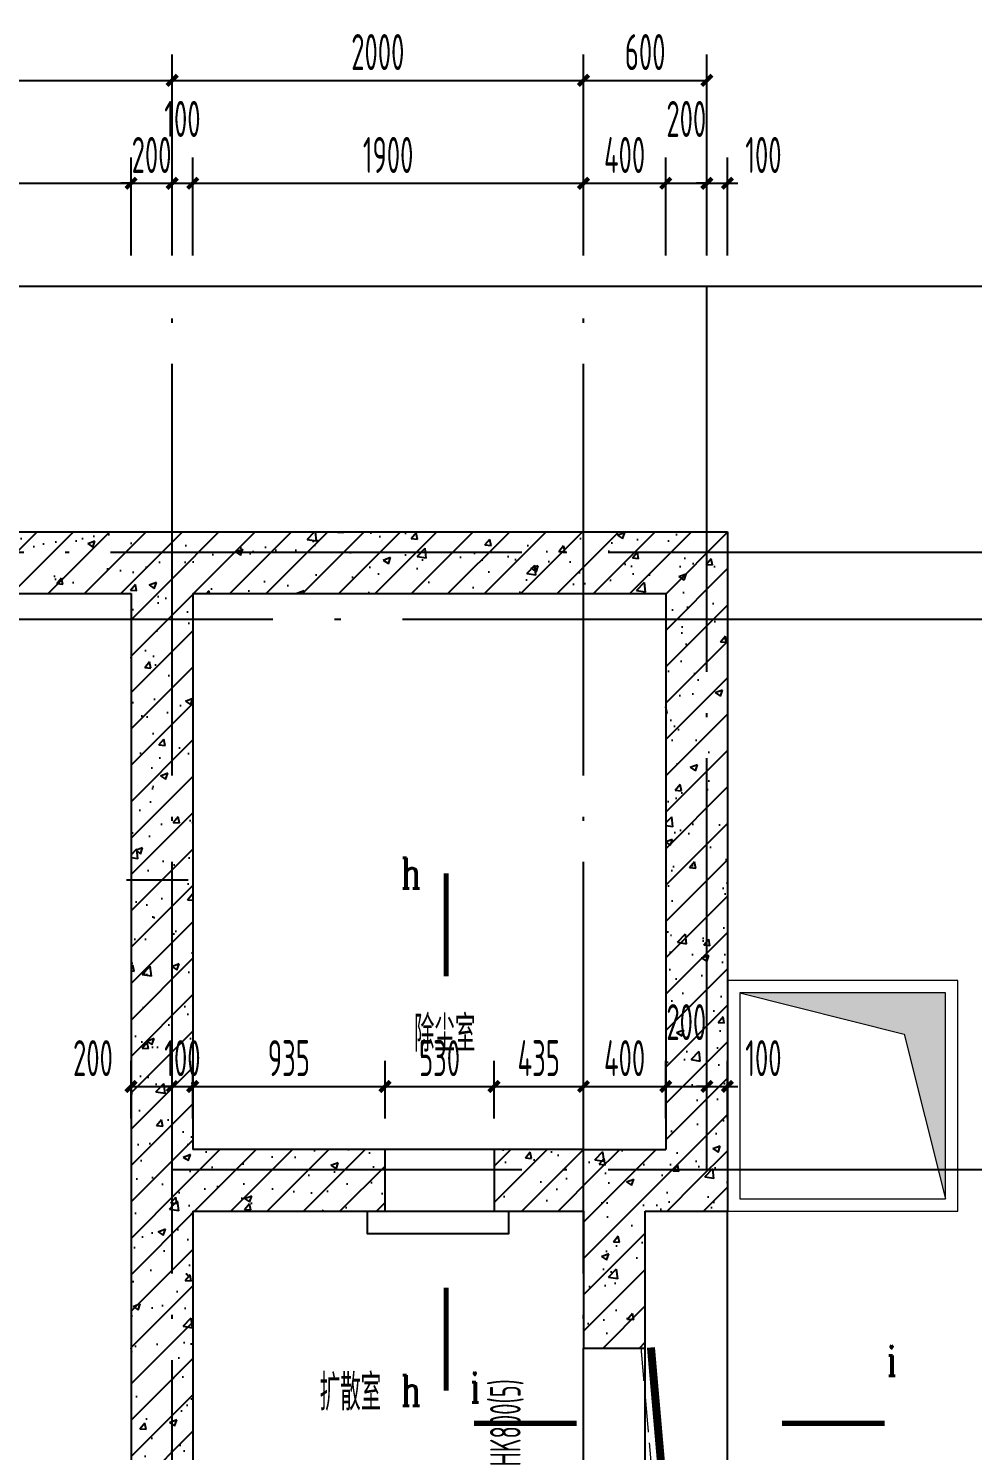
# Model space of a CAD drawing. Extents: x -473190 to 2138458, y -81875 to 2633646.
# Drawn here: x 1275401 to 1279992, y -44199 to -37290 of the extents above; entities that cross this region are included whole.
import ezdxf

# ---------------------------------------------------------------- set-up
doc = ezdxf.new("R2010")
doc.units = 0
doc.header["$LTSCALE"] = 1000
doc.linetypes.add('DOTE', pattern=[2.42, 2, -0.2, 0.02, -0.2])
for name, color, linetype in [('A-PUB_HATCH', 8, 'Continuous'), ('DIM_SYMB', 3, 'Continuous'), ('DOTE', 1, 'DOTE'), ('PUB_DIM', 3, 'Continuous'), ('PUB_HATCH', 8, 'Continuous'), ('PUB_TEXT', 7, 'Continuous'), ('R_人防洗消集水坑', 32, 'Continuous'), ('RF-M', 4, 'Continuous'), ('RF-MBH', 11, 'Continuous'), ('RF-QT', 30, 'Continuous'), ('WINDOW', 4, 'Continuous')]:
    doc.layers.add(name, color=color, linetype=linetype)
doc.layers.add('RF-WZ', color=110, linetype='Continuous', lineweight=0)
doc.styles.add('8B2_02', font='tssdeng.shx', dxfattribs={"width": 0.6, "bigfont": 'TSSDCHN.shx'})
doc.styles.add('_TCH_DIM_T3', font='tssdeng.shx', dxfattribs={"width": 0.564706, "bigfont": '@@@tssdchn.shx'})
doc.styles.add('_TCH_LABEL', font='COMPLEX', dxfattribs={"bigfont": 'GBCBIG'})
doc.styles.add('_TCH_WINDOW', font='tssdeng.shx', dxfattribs={"width": 0.8, "height": 3.5, "bigfont": 'tssdchn.shx'})
doc.dimstyles.new('_TCH_ARCH&&50', dxfattribs={"dimtxt": 175, "dimasz": 50, "dimexe": 125, "dimexo": 150, "dimgap": 50, "dimtad": 1, "dimdec": 0, "dimzin": 0, "dimdsep": 46, "dimtxsty": '_TCH_DIM_T3', "dimblk": 'ARCHTICK', "dimcen": 0.09, "dimclrt": 7, "dimazin": 2, "dimtfac": 1, "dimtdec": 0, "dimtix": 1, "dimtmove": 2, "dimatfit": 3, "dimfxl": 0, "dimtolj": 1, "dimtzin": 0, "dimarcsym": 0})
pattern_1 = [(45, (-477544.96, -71625.69), (-88.388348, 88.388348), []), (50, (-477544.96, -71625.7), (358.63009, -31.376067), [37.5, -412.5]), (355, (-477544.96, -71625.7), (-69.37567, 376.09607), [30, -330]), (100.4514, (-477515.08, -71628.3), (289.25469, 344.71977), [31.870095, -350.571056]), (46.1842, (-477544.96, -71525.7), (533.62052, -82.75951), [56.25, -618.75]), (96.6356, (-477500.5, -71532.6), (467.33135, 487.05894), [47.80514, -525.8565]), (351.1842, (-477544.96, -71525.7), (467.33097, 487.0593), [45, -495]), (21, (-477494.96, -71550.7), (298.453526, -201.309445), [37.5, -412.5]), (326, (-477494.96, -71550.7), (121.657666, 362.57502), [30, -330]), (71.4514, (-477470.1, -71567.47), (420.111314, 161.26525), [31.870095, -350.571056]), (37.5, (-477544.96, -71625.69), (6.079928, 166.446927), [0, -326, 0, -335, 0, -331.25]), (7.5, (-477544.96, -71625.69), (131.534769, 197.205856), [0, -191, 0, -318.5, 0, -126.25]), (327.5, (-477656.46, -71625.69), (266.911218, -11.277436), [0, -125, 0, -390, 0, -517.5]), (317.5, (-477706.46, -71625.7), (291.593085, 50.05249), [0, -162.5, 0, -259, 0, -367.5])]

# ---------------------------------------------------------------- blocks, each defined once
blk = doc.blocks.new('洗消污水集水坑')
at = {"layer": 'R_人防洗消集水坑', "lineweight": 15}
h = blk.add_hatch(color=256, dxfattribs=at)
h.dxf.hatch_style = 1
h.paths.add_polyline_path([(161254.4, 16997), (162054.4, 17197), (161054.4, 17197), (161054.4, 16197)])
for points in [[(162114.4, 17257), (160994.4, 17257), (160994.4, 16137), (162114.4, 16137)], [(162054.4, 17197), (161054.4, 17197), (161054.4, 16197), (162054.4, 16197)]]:
    blk.add_lwpolyline(points, close=True, dxfattribs=at)
blk.add_lwpolyline([(161054.4, 16197), (161254.4, 16997), (162054.4, 17197)], dxfattribs=at)
blk = doc.blocks.new('_ArchTick')
at = {"color": 0, "linetype": 'ByBlock', "const_width": 0.4}
blk.add_lwpolyline([(-0.5, -0.5), (0.5, 0.5)], dxfattribs=at)
blk = doc.blocks.new('*D3053')
at = {"layer": 'Defpoints', "color": 0, "transparency": 16777216}
for p in [(1276099.9, -42429.9), (1275899.9, -42735.6), (1276099.9, -42735.6)]:
    blk.add_point(p, dxfattribs=at)
at = {"layer": 'PUB_DIM', "color": 0, "lineweight": -2, "transparency": 16777216}
for p, q in [((1275899.9, -42585.6), (1275899.9, -42304.9)), ((1276099.9, -42585.6), (1276099.9, -42304.9)), ((1275899.9, -42429.9), (1276099.9, -42429.9))]:
    blk.add_line(p, q, dxfattribs=at)
at = {"layer": 'PUB_DIM', "color": 0, "lineweight": -2, "transparency": 16777216, "xscale": 50, "yscale": 50, "zscale": 50, "rotation": 180}
blk.add_blockref('_ArchTick', (1275899.9, -42429.9), dxfattribs=at)
at = {"layer": 'PUB_DIM', "color": 0, "lineweight": -2, "transparency": 16777216, "xscale": 50, "yscale": 50, "zscale": 50}
blk.add_blockref('_ArchTick', (1276099.9, -42429.9), dxfattribs=at)
at = {"layer": 'PUB_DIM', "color": 7, "transparency": 16777216, "insert": (1275714.9, -42292.4), "char_height": 175, "attachment_point": 5, "style": '_TCH_DIM_T3'}
blk.add_mtext('\\A1;200', dxfattribs=at)
blk = doc.blocks.new('*D3054')
at = {"layer": 'Defpoints', "color": 0, "transparency": 16777216}
for p in [(1276199.9, -42429.9), (1276099.9, -42735.6), (1276199.9, -42735.6)]:
    blk.add_point(p, dxfattribs=at)
at = {"layer": 'PUB_DIM', "color": 0, "lineweight": -2, "transparency": 16777216}
for p, q in [((1276099.9, -42585.6), (1276099.9, -42304.9)), ((1276199.9, -42585.6), (1276199.9, -42304.9)), ((1276099.9, -42429.9), (1276049.9, -42429.9)), ((1276099.9, -42429.9), (1276199.9, -42429.9)), ((1276199.9, -42429.9), (1276249.9, -42429.9))]:
    blk.add_line(p, q, dxfattribs=at)
at = {"layer": 'PUB_DIM', "color": 0, "lineweight": -2, "transparency": 16777216, "xscale": 50, "yscale": 50, "zscale": 50}
blk.add_blockref('_ArchTick', (1276099.9, -42429.9), dxfattribs=at)
at = {"layer": 'PUB_DIM', "color": 0, "lineweight": -2, "transparency": 16777216, "xscale": 50, "yscale": 50, "zscale": 50, "rotation": 180}
blk.add_blockref('_ArchTick', (1276199.9, -42429.9), dxfattribs=at)
at = {"layer": 'PUB_DIM', "color": 7, "transparency": 16777216, "insert": (1276149.9, -42292.4), "char_height": 175, "attachment_point": 5, "style": '_TCH_DIM_T3'}
blk.add_mtext('\\A1;100', dxfattribs=at)
blk = doc.blocks.new('*D3055')
at = {"layer": 'Defpoints', "color": 0, "transparency": 16777216}
for p in [(1277135, -42429.9), (1276199.9, -42735.6), (1277135, -42735.6)]:
    blk.add_point(p, dxfattribs=at)
at = {"layer": 'PUB_DIM', "color": 0, "lineweight": -2, "transparency": 16777216}
for p, q in [((1276199.9, -42585.6), (1276199.9, -42304.9)), ((1277135, -42585.6), (1277135, -42304.9)), ((1276199.9, -42429.9), (1277135, -42429.9))]:
    blk.add_line(p, q, dxfattribs=at)
at = {"layer": 'PUB_DIM', "color": 0, "lineweight": -2, "transparency": 16777216, "xscale": 50, "yscale": 50, "zscale": 50, "rotation": 180}
blk.add_blockref('_ArchTick', (1276199.9, -42429.9), dxfattribs=at)
at = {"layer": 'PUB_DIM', "color": 0, "lineweight": -2, "transparency": 16777216, "xscale": 50, "yscale": 50, "zscale": 50}
blk.add_blockref('_ArchTick', (1277135, -42429.9), dxfattribs=at)
at = {"layer": 'PUB_DIM', "color": 7, "transparency": 16777216, "insert": (1276667.4, -42292.4), "char_height": 175, "attachment_point": 5, "style": '_TCH_DIM_T3'}
blk.add_mtext('\\A1;935', dxfattribs=at)
blk = doc.blocks.new('*D3056')
at = {"layer": 'Defpoints', "color": 0, "transparency": 16777216}
for p in [(1277665, -42429.9), (1277135, -42735.6), (1277665, -42735.6)]:
    blk.add_point(p, dxfattribs=at)
at = {"layer": 'PUB_DIM', "color": 0, "lineweight": -2, "transparency": 16777216}
for p, q in [((1277135, -42585.6), (1277135, -42304.9)), ((1277665, -42585.6), (1277665, -42304.9)), ((1277135, -42429.9), (1277665, -42429.9))]:
    blk.add_line(p, q, dxfattribs=at)
at = {"layer": 'PUB_DIM', "color": 0, "lineweight": -2, "transparency": 16777216, "xscale": 50, "yscale": 50, "zscale": 50, "rotation": 180}
blk.add_blockref('_ArchTick', (1277135, -42429.9), dxfattribs=at)
at = {"layer": 'PUB_DIM', "color": 0, "lineweight": -2, "transparency": 16777216, "xscale": 50, "yscale": 50, "zscale": 50}
blk.add_blockref('_ArchTick', (1277665, -42429.9), dxfattribs=at)
at = {"layer": 'PUB_DIM', "color": 7, "transparency": 16777216, "insert": (1277400, -42292.4), "char_height": 175, "attachment_point": 5, "style": '_TCH_DIM_T3'}
blk.add_mtext('\\A1;530', dxfattribs=at)
blk = doc.blocks.new('*D3057')
at = {"layer": 'Defpoints', "color": 0, "transparency": 16777216}
for p in [(1278099.9, -42429.9), (1277665, -42735.6), (1278099.9, -42735.6)]:
    blk.add_point(p, dxfattribs=at)
at = {"layer": 'PUB_DIM', "color": 0, "lineweight": -2, "transparency": 16777216}
for p, q in [((1277665, -42585.6), (1277665, -42304.9)), ((1278099.9, -42585.6), (1278099.9, -42304.9)), ((1277665, -42429.9), (1278099.9, -42429.9))]:
    blk.add_line(p, q, dxfattribs=at)
at = {"layer": 'PUB_DIM', "color": 0, "lineweight": -2, "transparency": 16777216, "xscale": 50, "yscale": 50, "zscale": 50, "rotation": 180}
blk.add_blockref('_ArchTick', (1277665, -42429.9), dxfattribs=at)
at = {"layer": 'PUB_DIM', "color": 0, "lineweight": -2, "transparency": 16777216, "xscale": 50, "yscale": 50, "zscale": 50}
blk.add_blockref('_ArchTick', (1278099.9, -42429.9), dxfattribs=at)
at = {"layer": 'PUB_DIM', "color": 7, "transparency": 16777216, "insert": (1277882.4, -42292.4), "char_height": 175, "attachment_point": 5, "style": '_TCH_DIM_T3'}
blk.add_mtext('\\A1;435', dxfattribs=at)
blk = doc.blocks.new('*D3058')
at = {"layer": 'Defpoints', "color": 0, "transparency": 16777216}
for p in [(1278499.9, -42429.9), (1278099.9, -42735.6), (1278499.9, -42735.6)]:
    blk.add_point(p, dxfattribs=at)
at = {"layer": 'PUB_DIM', "color": 0, "lineweight": -2, "transparency": 16777216}
for p, q in [((1278099.9, -42585.6), (1278099.9, -42304.9)), ((1278499.9, -42585.6), (1278499.9, -42304.9)), ((1278099.9, -42429.9), (1278499.9, -42429.9))]:
    blk.add_line(p, q, dxfattribs=at)
at = {"layer": 'PUB_DIM', "color": 0, "lineweight": -2, "transparency": 16777216, "xscale": 50, "yscale": 50, "zscale": 50, "rotation": 180}
blk.add_blockref('_ArchTick', (1278099.9, -42429.9), dxfattribs=at)
at = {"layer": 'PUB_DIM', "color": 0, "lineweight": -2, "transparency": 16777216, "xscale": 50, "yscale": 50, "zscale": 50}
blk.add_blockref('_ArchTick', (1278499.9, -42429.9), dxfattribs=at)
at = {"layer": 'PUB_DIM', "color": 7, "transparency": 16777216, "insert": (1278299.9, -42292.4), "char_height": 175, "attachment_point": 5, "style": '_TCH_DIM_T3'}
blk.add_mtext('\\A1;400', dxfattribs=at)
blk = doc.blocks.new('*D3059')
at = {"layer": 'Defpoints', "color": 0, "transparency": 16777216}
for p in [(1278699.9, -42429.9), (1278499.9, -42735.6), (1278699.9, -42735.6)]:
    blk.add_point(p, dxfattribs=at)
at = {"layer": 'PUB_DIM', "color": 0, "lineweight": -2, "transparency": 16777216}
for p, q in [((1278499.9, -42585.6), (1278499.9, -42304.9)), ((1278699.9, -42585.6), (1278699.9, -42304.9)), ((1278499.9, -42429.9), (1278699.9, -42429.9))]:
    blk.add_line(p, q, dxfattribs=at)
at = {"layer": 'PUB_DIM', "color": 0, "lineweight": -2, "transparency": 16777216, "xscale": 50, "yscale": 50, "zscale": 50, "rotation": 180}
blk.add_blockref('_ArchTick', (1278499.9, -42429.9), dxfattribs=at)
at = {"layer": 'PUB_DIM', "color": 0, "lineweight": -2, "transparency": 16777216, "xscale": 50, "yscale": 50, "zscale": 50}
blk.add_blockref('_ArchTick', (1278699.9, -42429.9), dxfattribs=at)
at = {"layer": 'PUB_DIM', "color": 7, "transparency": 16777216, "insert": (1278599.9, -42117.4), "char_height": 175, "attachment_point": 5, "style": '_TCH_DIM_T3'}
blk.add_mtext('\\A1;200', dxfattribs=at)
blk = doc.blocks.new('*D3060')
at = {"layer": 'Defpoints', "color": 0, "transparency": 16777216}
for p in [(1278799.9, -42429.9), (1278699.9, -42735.6), (1278799.9, -42735.6)]:
    blk.add_point(p, dxfattribs=at)
at = {"layer": 'PUB_DIM', "color": 0, "lineweight": -2, "transparency": 16777216}
for p, q in [((1278699.9, -42585.6), (1278699.9, -42304.9)), ((1278799.9, -42585.6), (1278799.9, -42304.9)), ((1278699.9, -42429.9), (1278649.9, -42429.9)), ((1278699.9, -42429.9), (1278799.9, -42429.9)), ((1278799.9, -42429.9), (1278849.9, -42429.9))]:
    blk.add_line(p, q, dxfattribs=at)
at = {"layer": 'PUB_DIM', "color": 0, "lineweight": -2, "transparency": 16777216, "xscale": 50, "yscale": 50, "zscale": 50}
blk.add_blockref('_ArchTick', (1278699.9, -42429.9), dxfattribs=at)
at = {"layer": 'PUB_DIM', "color": 0, "lineweight": -2, "transparency": 16777216, "xscale": 50, "yscale": 50, "zscale": 50, "rotation": 180}
blk.add_blockref('_ArchTick', (1278799.9, -42429.9), dxfattribs=at)
at = {"layer": 'PUB_DIM', "color": 7, "transparency": 16777216, "insert": (1278974.9, -42292.4), "char_height": 175, "attachment_point": 5, "style": '_TCH_DIM_T3'}
blk.add_mtext('\\A1;100', dxfattribs=at)
blk = doc.blocks.new('*D3101')
at = {"layer": 'Defpoints', "color": 0, "transparency": 16777216}
for p in [(1275899.9, -38042.1), (1273049.9, -38542.1), (1275899.9, -38542.1)]:
    blk.add_point(p, dxfattribs=at)
at = {"layer": 'PUB_DIM', "color": 0, "lineweight": -2, "transparency": 16777216}
for p, q in [((1273049.9, -38392.1), (1273049.9, -37917.1)), ((1275899.9, -38392.1), (1275899.9, -37917.1)), ((1273049.9, -38042.1), (1275899.9, -38042.1))]:
    blk.add_line(p, q, dxfattribs=at)
at = {"layer": 'PUB_DIM', "color": 0, "lineweight": -2, "transparency": 16777216, "xscale": 50, "yscale": 50, "zscale": 50, "rotation": 180}
blk.add_blockref('_ArchTick', (1273049.9, -38042.1), dxfattribs=at)
at = {"layer": 'PUB_DIM', "color": 0, "lineweight": -2, "transparency": 16777216, "xscale": 50, "yscale": 50, "zscale": 50}
blk.add_blockref('_ArchTick', (1275899.9, -38042.1), dxfattribs=at)
at = {"layer": 'PUB_DIM', "color": 7, "transparency": 16777216, "insert": (1274474.9, -37904.6), "char_height": 175, "attachment_point": 5, "style": '_TCH_DIM_T3'}
blk.add_mtext('\\A1;2850', dxfattribs=at)
blk = doc.blocks.new('*D3102')
at = {"layer": 'Defpoints', "color": 0, "transparency": 16777216}
for p in [(1276099.9, -38042.1), (1275899.9, -38542.1), (1276099.9, -38542.1)]:
    blk.add_point(p, dxfattribs=at)
at = {"layer": 'PUB_DIM', "color": 0, "lineweight": -2, "transparency": 16777216}
for p, q in [((1275899.9, -38392.1), (1275899.9, -37917.1)), ((1276099.9, -38392.1), (1276099.9, -37917.1)), ((1275899.9, -38042.1), (1275849.9, -38042.1)), ((1275899.9, -38042.1), (1276099.9, -38042.1)), ((1276099.9, -38042.1), (1276149.9, -38042.1))]:
    blk.add_line(p, q, dxfattribs=at)
at = {"layer": 'PUB_DIM', "color": 0, "lineweight": -2, "transparency": 16777216, "xscale": 50, "yscale": 50, "zscale": 50}
blk.add_blockref('_ArchTick', (1275899.9, -38042.1), dxfattribs=at)
at = {"layer": 'PUB_DIM', "color": 0, "lineweight": -2, "transparency": 16777216, "xscale": 50, "yscale": 50, "zscale": 50, "rotation": 180}
blk.add_blockref('_ArchTick', (1276099.9, -38042.1), dxfattribs=at)
at = {"layer": 'PUB_DIM', "color": 7, "transparency": 16777216, "insert": (1275999.9, -37904.6), "char_height": 175, "attachment_point": 5, "style": '_TCH_DIM_T3'}
blk.add_mtext('\\A1;200', dxfattribs=at)
blk = doc.blocks.new('*D3103')
at = {"layer": 'Defpoints', "color": 0, "transparency": 16777216}
for p in [(1276199.9, -38042.1), (1276099.9, -38542.1), (1276199.9, -38542.1)]:
    blk.add_point(p, dxfattribs=at)
at = {"layer": 'PUB_DIM', "color": 0, "lineweight": -2, "transparency": 16777216}
for p, q in [((1276099.9, -38392.1), (1276099.9, -37917.1)), ((1276199.9, -38392.1), (1276199.9, -37917.1)), ((1276099.9, -38042.1), (1276199.9, -38042.1))]:
    blk.add_line(p, q, dxfattribs=at)
at = {"layer": 'PUB_DIM', "color": 0, "lineweight": -2, "transparency": 16777216, "xscale": 50, "yscale": 50, "zscale": 50, "rotation": 180}
blk.add_blockref('_ArchTick', (1276099.9, -38042.1), dxfattribs=at)
at = {"layer": 'PUB_DIM', "color": 0, "lineweight": -2, "transparency": 16777216, "xscale": 50, "yscale": 50, "zscale": 50}
blk.add_blockref('_ArchTick', (1276199.9, -38042.1), dxfattribs=at)
at = {"layer": 'PUB_DIM', "color": 7, "transparency": 16777216, "insert": (1276149.9, -37729.6), "char_height": 175, "attachment_point": 5, "style": '_TCH_DIM_T3'}
blk.add_mtext('\\A1;100', dxfattribs=at)
blk = doc.blocks.new('*D3104')
at = {"layer": 'Defpoints', "color": 0, "transparency": 16777216}
for p in [(1278099.9, -38042.1), (1276199.9, -38542.1), (1278099.9, -38542.1)]:
    blk.add_point(p, dxfattribs=at)
at = {"layer": 'PUB_DIM', "color": 0, "lineweight": -2, "transparency": 16777216}
for p, q in [((1276199.9, -38392.1), (1276199.9, -37917.1)), ((1278099.9, -38392.1), (1278099.9, -37917.1)), ((1276199.9, -38042.1), (1278099.9, -38042.1))]:
    blk.add_line(p, q, dxfattribs=at)
at = {"layer": 'PUB_DIM', "color": 0, "lineweight": -2, "transparency": 16777216, "xscale": 50, "yscale": 50, "zscale": 50, "rotation": 180}
blk.add_blockref('_ArchTick', (1276199.9, -38042.1), dxfattribs=at)
at = {"layer": 'PUB_DIM', "color": 0, "lineweight": -2, "transparency": 16777216, "xscale": 50, "yscale": 50, "zscale": 50}
blk.add_blockref('_ArchTick', (1278099.9, -38042.1), dxfattribs=at)
at = {"layer": 'PUB_DIM', "color": 7, "transparency": 16777216, "insert": (1277149.9, -37904.6), "char_height": 175, "attachment_point": 5, "style": '_TCH_DIM_T3'}
blk.add_mtext('\\A1;1900', dxfattribs=at)
blk = doc.blocks.new('*D3105')
at = {"layer": 'Defpoints', "color": 0, "transparency": 16777216}
for p in [(1278499.9, -38042.1), (1278099.9, -38542.1), (1278499.9, -38542.1)]:
    blk.add_point(p, dxfattribs=at)
at = {"layer": 'PUB_DIM', "color": 0, "lineweight": -2, "transparency": 16777216}
for p, q in [((1278099.9, -38392.1), (1278099.9, -37917.1)), ((1278499.9, -38392.1), (1278499.9, -37917.1)), ((1278099.9, -38042.1), (1278499.9, -38042.1))]:
    blk.add_line(p, q, dxfattribs=at)
at = {"layer": 'PUB_DIM', "color": 0, "lineweight": -2, "transparency": 16777216, "xscale": 50, "yscale": 50, "zscale": 50, "rotation": 180}
blk.add_blockref('_ArchTick', (1278099.9, -38042.1), dxfattribs=at)
at = {"layer": 'PUB_DIM', "color": 0, "lineweight": -2, "transparency": 16777216, "xscale": 50, "yscale": 50, "zscale": 50}
blk.add_blockref('_ArchTick', (1278499.9, -38042.1), dxfattribs=at)
at = {"layer": 'PUB_DIM', "color": 7, "transparency": 16777216, "insert": (1278299.9, -37904.6), "char_height": 175, "attachment_point": 5, "style": '_TCH_DIM_T3'}
blk.add_mtext('\\A1;400', dxfattribs=at)
blk = doc.blocks.new('*D3106')
at = {"layer": 'Defpoints', "color": 0, "transparency": 16777216}
for p in [(1278699.9, -38042.1), (1278499.9, -38542.1), (1278699.9, -38542.1)]:
    blk.add_point(p, dxfattribs=at)
at = {"layer": 'PUB_DIM', "color": 0, "lineweight": -2, "transparency": 16777216}
for p, q in [((1278499.9, -38392.1), (1278499.9, -37917.1)), ((1278699.9, -38392.1), (1278699.9, -37917.1)), ((1278499.9, -38042.1), (1278699.9, -38042.1))]:
    blk.add_line(p, q, dxfattribs=at)
at = {"layer": 'PUB_DIM', "color": 0, "lineweight": -2, "transparency": 16777216, "xscale": 50, "yscale": 50, "zscale": 50, "rotation": 180}
blk.add_blockref('_ArchTick', (1278499.9, -38042.1), dxfattribs=at)
at = {"layer": 'PUB_DIM', "color": 0, "lineweight": -2, "transparency": 16777216, "xscale": 50, "yscale": 50, "zscale": 50}
blk.add_blockref('_ArchTick', (1278699.9, -38042.1), dxfattribs=at)
at = {"layer": 'PUB_DIM', "color": 7, "transparency": 16777216, "insert": (1278599.9, -37729.6), "char_height": 175, "attachment_point": 5, "style": '_TCH_DIM_T3'}
blk.add_mtext('\\A1;200', dxfattribs=at)
blk = doc.blocks.new('*D3107')
at = {"layer": 'Defpoints', "color": 0, "transparency": 16777216}
for p in [(1278799.9, -38042.1), (1278699.9, -38542.1), (1278799.9, -38542.1)]:
    blk.add_point(p, dxfattribs=at)
at = {"layer": 'PUB_DIM', "color": 0, "lineweight": -2, "transparency": 16777216}
for p, q in [((1278699.9, -38392.1), (1278699.9, -37917.1)), ((1278799.9, -38392.1), (1278799.9, -37917.1)), ((1278699.9, -38042.1), (1278649.9, -38042.1)), ((1278699.9, -38042.1), (1278799.9, -38042.1)), ((1278799.9, -38042.1), (1278849.9, -38042.1))]:
    blk.add_line(p, q, dxfattribs=at)
at = {"layer": 'PUB_DIM', "color": 0, "lineweight": -2, "transparency": 16777216, "xscale": 50, "yscale": 50, "zscale": 50}
blk.add_blockref('_ArchTick', (1278699.9, -38042.1), dxfattribs=at)
at = {"layer": 'PUB_DIM', "color": 0, "lineweight": -2, "transparency": 16777216, "xscale": 50, "yscale": 50, "zscale": 50, "rotation": 180}
blk.add_blockref('_ArchTick', (1278799.9, -38042.1), dxfattribs=at)
at = {"layer": 'PUB_DIM', "color": 7, "transparency": 16777216, "insert": (1278974.9, -37904.6), "char_height": 175, "attachment_point": 5, "style": '_TCH_DIM_T3'}
blk.add_mtext('\\A1;100', dxfattribs=at)
blk = doc.blocks.new('*D3113')
at = {"layer": 'Defpoints', "color": 0, "transparency": 16777216}
for p in [(1276099.9, -37542.1), (1272574.9, -38542.1), (1276099.9, -38542.1)]:
    blk.add_point(p, dxfattribs=at)
at = {"layer": 'PUB_DIM', "color": 0, "lineweight": -2, "transparency": 16777216}
for p, q in [((1272574.9, -38392.1), (1272574.9, -37417.1)), ((1276099.9, -38392.1), (1276099.9, -37417.1)), ((1272574.9, -37542.1), (1276099.9, -37542.1))]:
    blk.add_line(p, q, dxfattribs=at)
at = {"layer": 'PUB_DIM', "color": 0, "lineweight": -2, "transparency": 16777216, "xscale": 50, "yscale": 50, "zscale": 50, "rotation": 180}
blk.add_blockref('_ArchTick', (1272574.9, -37542.1), dxfattribs=at)
at = {"layer": 'PUB_DIM', "color": 0, "lineweight": -2, "transparency": 16777216, "xscale": 50, "yscale": 50, "zscale": 50}
blk.add_blockref('_ArchTick', (1276099.9, -37542.1), dxfattribs=at)
at = {"layer": 'PUB_DIM', "color": 7, "transparency": 16777216, "insert": (1274337.4, -37404.6), "char_height": 175, "attachment_point": 5, "style": '_TCH_DIM_T3'}
blk.add_mtext('\\A1;3525', dxfattribs=at)
blk = doc.blocks.new('*D3114')
at = {"layer": 'Defpoints', "color": 0, "transparency": 16777216}
for p in [(1278099.9, -37542.1), (1276099.9, -38542.1), (1278099.9, -38542.1)]:
    blk.add_point(p, dxfattribs=at)
at = {"layer": 'PUB_DIM', "color": 0, "lineweight": -2, "transparency": 16777216}
for p, q in [((1276099.9, -38392.1), (1276099.9, -37417.1)), ((1278099.9, -38392.1), (1278099.9, -37417.1)), ((1276099.9, -37542.1), (1278099.9, -37542.1))]:
    blk.add_line(p, q, dxfattribs=at)
at = {"layer": 'PUB_DIM', "color": 0, "lineweight": -2, "transparency": 16777216, "xscale": 50, "yscale": 50, "zscale": 50, "rotation": 180}
blk.add_blockref('_ArchTick', (1276099.9, -37542.1), dxfattribs=at)
at = {"layer": 'PUB_DIM', "color": 0, "lineweight": -2, "transparency": 16777216, "xscale": 50, "yscale": 50, "zscale": 50}
blk.add_blockref('_ArchTick', (1278099.9, -37542.1), dxfattribs=at)
at = {"layer": 'PUB_DIM', "color": 7, "transparency": 16777216, "insert": (1277099.9, -37404.6), "char_height": 175, "attachment_point": 5, "style": '_TCH_DIM_T3'}
blk.add_mtext('\\A1;2000', dxfattribs=at)
blk = doc.blocks.new('*D3115')
at = {"layer": 'Defpoints', "color": 0, "transparency": 16777216}
for p in [(1278699.9, -37542.1), (1278099.9, -38542.1), (1278699.9, -38542.1)]:
    blk.add_point(p, dxfattribs=at)
at = {"layer": 'PUB_DIM', "color": 0, "lineweight": -2, "transparency": 16777216}
for p, q in [((1278099.9, -38392.1), (1278099.9, -37417.1)), ((1278699.9, -38392.1), (1278699.9, -37417.1)), ((1278099.9, -37542.1), (1278699.9, -37542.1))]:
    blk.add_line(p, q, dxfattribs=at)
at = {"layer": 'PUB_DIM', "color": 0, "lineweight": -2, "transparency": 16777216, "xscale": 50, "yscale": 50, "zscale": 50, "rotation": 180}
blk.add_blockref('_ArchTick', (1278099.9, -37542.1), dxfattribs=at)
at = {"layer": 'PUB_DIM', "color": 0, "lineweight": -2, "transparency": 16777216, "xscale": 50, "yscale": 50, "zscale": 50}
blk.add_blockref('_ArchTick', (1278699.9, -37542.1), dxfattribs=at)
at = {"layer": 'PUB_DIM', "color": 7, "transparency": 16777216, "insert": (1278399.9, -37404.6), "char_height": 175, "attachment_point": 5, "style": '_TCH_DIM_T3'}
blk.add_mtext('\\A1;600', dxfattribs=at)
blk = doc.blocks.new('$DorLib2D$00000249')
at = {"color": 0}
for points, const_width in [([(-0.504, 0.274), (0.492, 0.361)], 0.06), ([(-0.5, 0.2), (-0.254, 0.221)], 0.01), ([(-0.156, 0.23), (0.13, 0.255)], 0.01), ([(0.207, 0.262), (0.496, 0.287)], 0.01)]:
    blk.add_lwpolyline(points, dxfattribs=dict(at, const_width=const_width))

msp = doc.modelspace()

# ---------------------------------------------------------------- hatches: boundary and pattern name
at = {"layer": 'A-PUB_HATCH'}
h = msp.add_hatch(dxfattribs=at)
h.set_pattern_fill('钢筋混凝土', color=256, scale=50, style=0)
h.set_pattern_definition(pattern_1)
h.paths.add_polyline_path([(1273049.9, -39735.6), (1273049.9, -40035.6), (1275899.9, -40035.6), (1276066.5, -39935.6), (1276099.9, -39735.6)])
h = msp.add_hatch(dxfattribs=at)
h.set_pattern_fill('钢筋混凝土', color=256, scale=50, style=0)
h.set_pattern_definition(pattern_1)
h.paths.add_polyline_path([(1276066.5, -39935.6), (1276199.9, -40035.6), (1278499.9, -40035.6), (1278799.9, -39735.6), (1276099.9, -39735.6)])
h = msp.add_hatch(dxfattribs=at)
h.set_pattern_fill('钢筋混凝土', color=256, scale=50, style=0)
h.set_pattern_definition(pattern_1)
h.paths.add_polyline_path([(1278799.9, -39735.6), (1278499.9, -40035.6), (1278499.9, -42735.6), (1278799.9, -43035.6)])
h = msp.add_hatch(dxfattribs=at)
h.set_pattern_fill('钢筋混凝土', color=256, scale=50, style=0)
h.set_pattern_definition(pattern_1)
h.paths.add_polyline_path([(1276066.5, -39935.6), (1275899.9, -40035.6), (1275899.9, -42835.6), (1276099.9, -42868.9), (1276199.9, -42735.6), (1276199.9, -40035.6)])
h = msp.add_hatch(dxfattribs=at)
h.set_pattern_fill('钢筋混凝土', color=256, scale=50, style=0)
h.set_pattern_definition(pattern_1)
h.paths.add_polyline_path([(1276199.9, -43035.6), (1277135, -43035.6), (1277135, -42735.6), (1276199.9, -42735.6), (1276099.9, -42868.9)])
h = msp.add_hatch(dxfattribs=at)
h.set_pattern_fill('钢筋混凝土', color=256, scale=50, style=0)
h.set_pattern_definition(pattern_1)
h.paths.add_polyline_path([(1278099.9, -42735.6), (1277665, -42735.6), (1277665, -43035.6), (1278099.9, -43035.6), (1278199.9, -42935.6)])
h = msp.add_hatch(dxfattribs=at)
h.set_pattern_fill('钢筋混凝土', color=256, scale=50, style=0)
h.set_pattern_definition(pattern_1)
h.paths.add_polyline_path([(1278199.9, -42935.6), (1278399.9, -43035.6), (1278799.9, -43035.6), (1278499.9, -42735.6), (1278099.9, -42735.6)])
h = msp.add_hatch(dxfattribs=at)
h.set_pattern_fill('钢筋混凝土', color=256, scale=50, style=0)
h.set_pattern_definition(pattern_1)
h.paths.add_polyline_path([(1276099.9, -42868.9), (1275899.9, -42835.6), (1275899.9, -44835.6), (1276066.5, -44935.6), (1276199.9, -44835.6), (1276199.9, -43035.6)])
at = {"layer": 'PUB_HATCH'}
h = msp.add_hatch(dxfattribs=at)
h.set_pattern_fill('钢筋混凝土', color=256, scale=50, style=0)
h.set_pattern_definition(pattern_1)
h.paths.add_polyline_path([(1278099.9, -43035.6), (1278099.9, -43700.7), (1278399.9, -43700.7), (1278399.9, -43035.6), (1278199.9, -42935.6)])

# ---------------------------------------------------------------- linework, layer by layer
msp.add_lwpolyline([(1267666.2, -38542.1), (1280219.4, -38542.1), (1280219.4, -48179.3), (1267666.2, -48179.3)], close=True)
at = {"layer": 'DIM_SYMB'}
msp.add_lwpolyline([(1267366.2, -38542.1), (1273886.6, -38542.1), (1273924.8, -38437.1), (1273961.8, -38647.1), (1273999.1, -38542.1), (1280519.4, -38542.1)], dxfattribs=at)
at = {"layer": 'DIM_SYMB', "const_width": 25}
for points in [[(1277432.3, -41394.4), (1277432.3, -41894.4)], [(1277432.3, -43407.8), (1277432.3, -43907.8)], [(1277567, -44066.5), (1278067, -44066.5)], [(1279065.2, -44066.5), (1279565.2, -44066.5)]]:
    msp.add_lwpolyline(points, dxfattribs=at)
at = {"layer": 'DOTE'}
for p, q in [((1276099.9, -48179.3), (1276099.9, -38542.1)), ((1278099.9, -48179.3), (1278099.9, -38542.1)), ((1278699.9, -42835.6), (1278699.9, -38542.1)), ((1280219.4, -39835.6), (1267666.2, -39835.6)), ((1280219.4, -42835.6), (1276099.9, -42835.6))]:
    msp.add_line(p, q, dxfattribs=at)
at = {"layer": 'DOTE', "color": 16, "linetype": 'DOTE', "ltscale": 1.5}
msp.add_line((1280219.4, -40160.6), (1267666.2, -40160.6), dxfattribs=at)
at = {"layer": 'RF-M'}
for p, q in [((1278099.9, -44350.7, 650), (1278099.9, -43700.7, 650)), ((1278399.9, -44350.7, 650), (1278399.9, -43700.7, 650))]:
    msp.add_line(p, q, dxfattribs=at)
msp.add_lwpolyline([(1278799.9, -44835.6), (1278799.9, -43035.6)], dxfattribs=at)
at = {"layer": 'RF-QT'}
for p, q in [((1273049.9, -39735.6), (1276099.9, -39735.6)), ((1276099.9, -39735.6), (1278799.9, -39735.6)), ((1278799.9, -39735.6), (1278799.9, -43035.6)), ((1273049.9, -40035.6), (1275899.9, -40035.6)), ((1275899.9, -40035.6), (1275899.9, -42835.6)), ((1276199.9, -40035.6), (1276199.9, -42735.6)), ((1276199.9, -40035.6), (1278499.9, -40035.6)), ((1278499.9, -40035.6), (1278499.9, -42735.6)), ((1276178.3, -41427.1), (1275878.3, -41427.1)), ((1277135, -42735.6), (1276199.9, -42735.6)), ((1277135, -43035.6), (1277135, -42735.6)), ((1278099.9, -42735.6), (1277665, -42735.6)), ((1277665, -42735.6), (1277665, -43035.6)), ((1278099.9, -42735.6), (1278499.9, -42735.6)), ((1275899.9, -42835.6), (1275899.9, -44835.6)), ((1276199.9, -43035.6), (1276199.9, -44835.6)), ((1276199.9, -43035.6), (1277135, -43035.6)), ((1277665, -43035.6), (1278099.9, -43035.6)), ((1278099.9, -43035.6), (1278099.9, -43700.7)), ((1278399.9, -43700.7), (1278399.9, -43035.6)), ((1278399.9, -43035.6), (1278799.9, -43035.6)), ((1278099.9, -43700.7), (1278399.9, -43700.7))]:
    msp.add_line(p, q, dxfattribs=at)
at = {"layer": 'WINDOW', "color": 0}
for p, q in [((1277665, -42735.6), (1277135, -42735.6)), ((1277135, -43035.6), (1277665, -43035.6))]:
    msp.add_line(p, q, dxfattribs=at)
at = {"layer": 'WINDOW'}
msp.add_lwpolyline([(1277050.4, -43035.6), (1277736, -43035.6), (1277736, -43145.9), (1277050.4, -43145.9)], close=True, dxfattribs=at)

# ---------------------------------------------------------------- block references
at = {"layer": 'R_人防洗消集水坑', "lineweight": 15, "rotation": 270}
msp.add_blockref('洗消污水集水坑', (1262662.9, 119078.9), dxfattribs=at)
at = {"layer": 'RF-M'}
ref = msp.add_blockref('$DorLib2D$00000249', (1278249.9, -44025.7), dxfattribs=dict(at, xscale=-650, yscale=-650, zscale=300, rotation=90))
ref.add_attrib('A', 'HK800(5)', (1277794.4, -44276.1), dxfattribs={"layer": 'RF-MBH', "height": 148.75, "rotation": 90, "style": '_TCH_WINDOW', "width": 0.564706})

# ---------------------------------------------------------------- texts
at = {"layer": 'PUB_TEXT', "style": '_TCH_LABEL', "width": 0.705882}
for s, p in [('h', (1277212.3, -41468.7)), ('i', (1279575.5, -43836.1)), ('h', (1277212.3, -43982.1)), ('i', (1277549.5, -43965.9))]:
    msp.add_text(s, height=148.8, dxfattribs=at).set_placement(p)
at = {"layer": 'RF-WZ', "style": '8B2_02', "width": 0.6}
for s, p in [('除尘室', (1277275.5, -42261.1)), ('扩散室', (1276817.3, -44004.2))]:
    msp.add_text(s, height=175, dxfattribs=at).set_placement(p)

# ---------------------------------------------------------------- dimensions: what is measured, and where the dimension line sits
at = {"layer": 'PUB_DIM'}
for p1, p2, distance, picture, middle in [((1272574.9, -38542.1), (1276099.9, -38542.1), 1000, '*D3113', (1274337.4, -37404.6)), ((1276099.9, -38542.1), (1278099.9, -38542.1), 1000, '*D3114', (1277099.9, -37404.6)), ((1278099.9, -38542.1), (1278699.9, -38542.1), 1000, '*D3115', (1278399.9, -37404.6)), ((1273049.9, -38542.1), (1275899.9, -38542.1), 500, '*D3101', (1274474.9, -37904.6)), ((1275899.9, -38542.1), (1276099.9, -38542.1), 500, '*D3102', (1275999.9, -37904.6)), ((1276199.9, -38542.1), (1278099.9, -38542.1), 500, '*D3104', (1277149.9, -37904.6)), ((1278099.9, -38542.1), (1278499.9, -38542.1), 500, '*D3105', (1278299.9, -37904.6)), ((1276099.9, -42735.6), (1276199.9, -42735.6), 305.7, '*D3054', (1276149.9, -42292.4)), ((1276199.9, -42735.6), (1277135, -42735.6), 305.7, '*D3055', (1276667.4, -42292.4)), ((1277135, -42735.6), (1277665, -42735.6), 305.7, '*D3056', (1277400, -42292.4)), ((1277665, -42735.6), (1278099.9, -42735.6), 305.7, '*D3057', (1277882.4, -42292.4)), ((1278099.9, -42735.6), (1278499.9, -42735.6), 305.7, '*D3058', (1278299.9, -42292.4))]:
    dim = msp.add_aligned_dim(p1=p1, p2=p2, distance=distance, dimstyle='_TCH_ARCH&&50', dxfattribs=at)
    dim.commit()
    dim.dimension.update_dxf_attribs({"geometry": picture, "text_midpoint": middle})
for base, p1, p2, angle, picture, middle in [((1276199.9, -38042.1), (1276099.9, -38542.1), (1276199.9, -38542.1), 0, '*D3103', (1276149.9, -37729.6)), ((1278699.9, -38042.1), (1278499.9, -38542.1), (1278699.9, -38542.1), 0, '*D3106', (1278599.9, -37729.6)), ((1278799.9, -38042.1), (1278699.9, -38542.1), (1278799.9, -38542.1), 0, '*D3107', (1278974.9, -37904.6)), ((1278699.9, -42429.9), (1278499.9, -42735.6), (1278699.9, -42735.6), 360, '*D3059', (1278599.9, -42117.4)), ((1276099.9, -42429.9), (1275899.9, -42735.6), (1276099.9, -42735.6), 360, '*D3053', (1275714.9, -42292.4)), ((1278799.9, -42429.9), (1278699.9, -42735.6), (1278799.9, -42735.6), 360, '*D3060', (1278974.9, -42292.4))]:
    dim = msp.add_linear_dim(base=base, p1=p1, p2=p2, angle=angle, dimstyle='_TCH_ARCH&&50', dxfattribs=at)
    dim.commit()
    dim.dimension.update_dxf_attribs({"geometry": picture, "text_midpoint": middle, "dimtype": 129})

doc.saveas('drawing.dxf')
